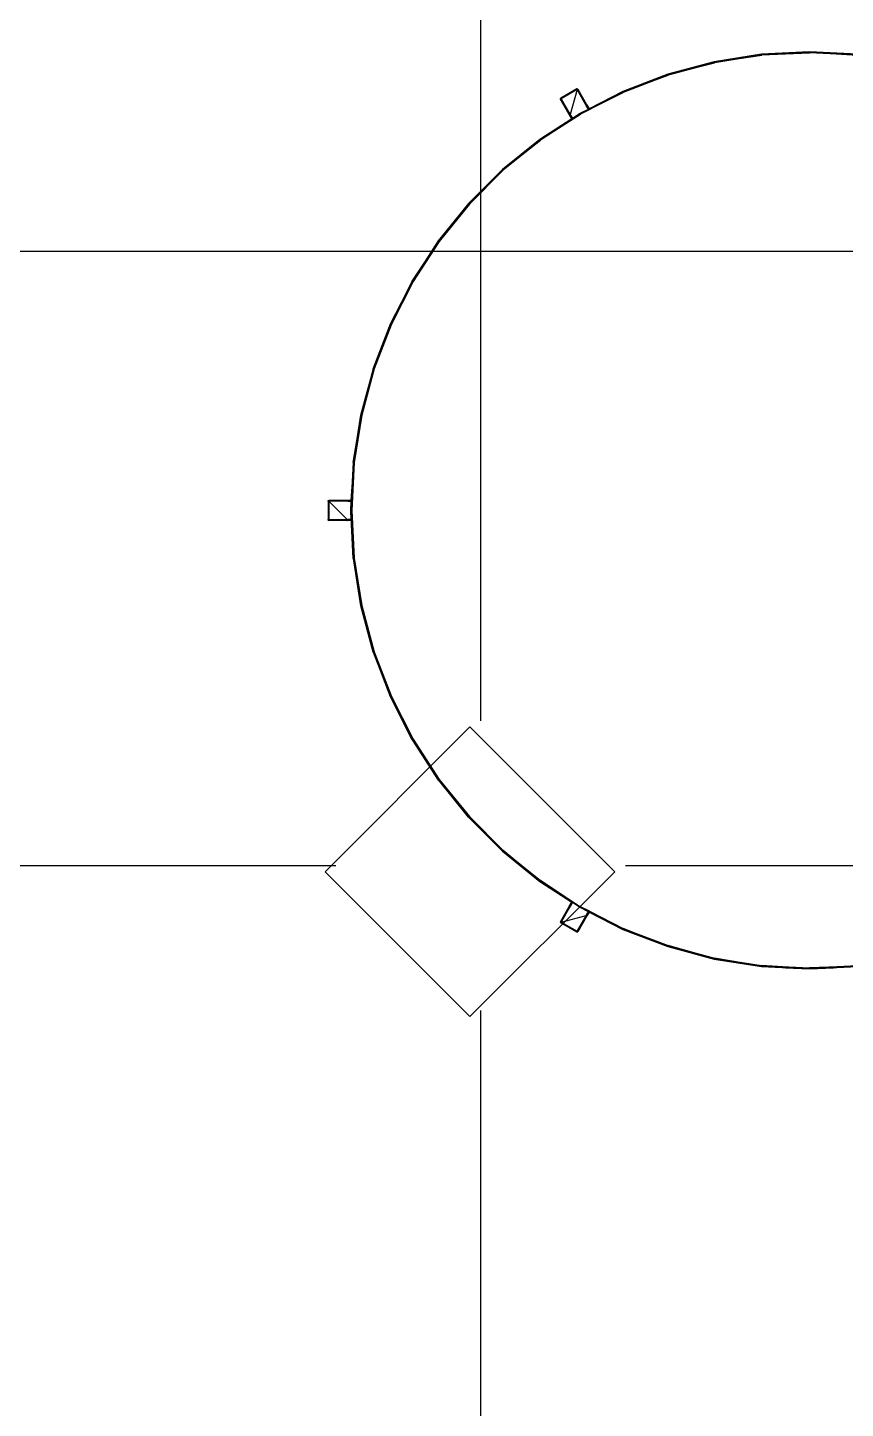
# Model space of a CAD drawing. Header units: millimetres. Extents: x -4865574 to 353735, y -2734656 to 279194.
# Drawn here: x -4839454 to -4838643, y -2668147 to -2666777 of the extents above; entities that cross this region are included whole.
import ezdxf

# ---------------------------------------------------------------- set-up
doc = ezdxf.new("R2010")
doc.units = ezdxf.units.MM
doc.layers.add('+AT9-Hardscape', color=1, linetype='Continuous')
doc.layers.add('+AT9-Hatch', color=8, linetype='Continuous')

# ---------------------------------------------------------------- blocks, each defined once
blk = doc.blocks.new('COFFEE1')
at = {"layer": '+AT9-Hardscape'}
for p, q in [((-48.5, 443.2), (-95.5, 435.7)), ((-48.4, 443.1), (-95.5, 435.6)), ((-95.5, 435.6), (-48.4, 442.7)), ((-72, 439.4), (-95.5, 435.6)), ((-95.5, 435.7), (-72, 439.4)), ((-95.4, 435.3), (-48.4, 442.7)), ((-95.4, 435.3), (-48.3, 442.2)), ((-48.3, 442.2), (-95.3, 434.8)), ((-72, 439.4), (-48.4, 443.1)), ((-0.9, 445.7), (-48.5, 443.2)), ((-48.5, 443.2), (-24.7, 444.4)), ((-48.5, 443.2), (-48.4, 443.1)), ((-48.4, 443.1), (-0.9, 445.6)), ((-48.4, 443.1), (-0.9, 445.2)), ((-48.4, 442.7), (-0.9, 445.2)), ((-48.4, 442.7), (-0.9, 444.7)), ((-48.4, 443.1), (-48.4, 442.7)), ((-48.4, 442.7), (-48.3, 442.2)), ((-0.9, 444.7), (-48.3, 442.2)), ((-0.9, 445.7), (-24.7, 444.4)), ((-24.7, 444.4), (-0.9, 445.6)), ((46.7, 443.2), (-0.9, 445.7)), ((-0.9, 445.7), (46.7, 443.1)), ((-0.9, 445.7), (-0.9, 445.6)), ((-0.9, 445.6), (46.7, 443.1)), ((-0.9, 445.6), (46.6, 442.7)), ((-0.9, 445.6), (-0.9, 445.2)), ((-0.9, 445.2), (46.6, 442.7)), ((-0.9, 445.2), (46.6, 442.2)), ((-0.9, 445.2), (-0.9, 444.7)), ((46.6, 442.2), (-0.9, 444.7)), ((-95.5, 435.7), (-141.5, 423.4)), ((-141.5, 423.4), (-95.5, 435.6)), ((-141.5, 423.3), (-95.5, 435.6)), ((-141.5, 423.3), (-118.4, 429.3)), ((-95.4, 435.3), (-141.4, 423)), ((-141.4, 423), (-95.3, 434.8)), ((-118.4, 429.3), (-141.4, 423)), ((-95.3, 434.8), (-141.2, 422.5)), ((-118.4, 429.3), (-95.4, 435.3)), ((-95.5, 435.6), (-95.5, 435.7)), ((-95.5, 435.6), (-95.4, 435.3)), ((-95.4, 435.3), (-95.3, 434.8)), ((-141.5, 423.4), (-186, 406.3)), ((-186, 406.3), (-163.7, 414.8)), ((-141.5, 423.3), (-185.9, 406.2)), ((-185.9, 406.2), (-141.4, 423)), ((-163.7, 414.8), (-185.9, 406.2)), ((-185.8, 405.9), (-141.4, 423)), ((-185.8, 405.9), (-141.2, 422.5)), ((-141.2, 422.5), (-185.6, 405.4)), ((-163.7, 414.8), (-141.5, 423.3)), ((-141.5, 423.4), (-141.5, 423.3)), ((-141.4, 423), (-141.5, 423.3)), ((-141.4, 423), (-141.2, 422.5)), ((-248, 399.3), (-247.6, 399.7)), ((-247.5, 399.6), (-248, 399.2)), ((-248, 399.3), (-247.8, 399.4)), ((-248, 399.2), (-247.8, 399.4)), ((-248, 399.2), (-248, 399.3)), ((-248, 399.3), (-247.9, 398.7)), ((-247.9, 398.7), (-248, 399.2)), ((-248, 399.2), (-247.7, 398.8)), ((-248, 399.2), (-247.7, 399.1)), ((-247.7, 398.8), (-247.9, 398.7)), ((-239.2, 383.6), (-247.9, 398.7)), ((-243.3, 390.9), (-247.9, 398.7)), ((-247.8, 399.4), (-247.6, 399.7)), ((-247.8, 399.4), (-247.5, 399.6)), ((-247.7, 399.1), (-247.5, 399.6)), ((-247.3, 399.1), (-247.7, 398.8)), ((-247.7, 399.1), (-247.3, 399.1)), ((-247.7, 398.8), (-247.7, 399.1)), ((-247.7, 398.8), (-238.8, 383.3)), ((-247.7, 398.8), (-243.3, 390.9)), ((-231.8, 408.9), (-247.6, 399.7)), ((-231.7, 408.7), (-247.6, 399.7)), ((-247.6, 399.7), (-247.5, 399.6)), ((-231.7, 408.7), (-247.5, 399.6)), ((-231.4, 408.2), (-247.5, 399.6)), ((-247.5, 399.6), (-247.3, 399.1)), ((-231.4, 408.2), (-247.3, 399.1)), ((-247.3, 399.1), (-238.2, 383.4)), ((-247.3, 399.1), (-238.8, 383.3)), ((-231.4, 408.2), (-238.2, 383.4)), ((-231.2, 409), (-231.8, 408.9)), ((-231.8, 408.9), (-231.3, 408.9)), ((-231.7, 408.7), (-231.8, 408.9)), ((-231.7, 408.7), (-231.3, 408.9)), ((-231.7, 408.7), (-231.2, 408.8)), ((-231.4, 408.2), (-231.7, 408.7)), ((-231.7, 408.7), (-231.3, 408.6)), ((-231.4, 408.2), (-231.3, 408.6)), ((-230.9, 408.5), (-231.4, 408.2)), ((-222.3, 392.5), (-231.4, 408.2)), ((-231.3, 408.9), (-231.2, 409)), ((-231.3, 408.9), (-231.2, 408.9)), ((-231.3, 408.6), (-231.2, 408.8)), ((-231.3, 408.6), (-230.9, 408.5)), ((-231.2, 409), (-230.8, 408.6)), ((-231.2, 409), (-231.2, 408.9)), ((-231.2, 408.9), (-231.2, 408.8)), ((-231.2, 408.9), (-231.2, 408.8)), ((-231.2, 408.8), (-231.2, 408.8)), ((-231.2, 408.8), (-230.9, 408.5)), ((-231.2, 408.8), (-230.8, 408.6)), ((-230.9, 408.5), (-230.8, 408.6)), ((-222.3, 392.5), (-230.9, 408.5)), ((-221.9, 393), (-230.9, 408.5)), ((-230.8, 408.6), (-222.1, 393.5)), ((-226.3, 400.7), (-230.8, 408.6)), ((-228.2, 384.3), (-185.8, 405.9)), ((-228.2, 384.3), (-185.6, 405.4)), ((-185.6, 405.4), (-227.9, 383.9)), ((-222.1, 393.5), (-226.3, 400.7)), ((-221.9, 393), (-226.3, 400.7)), ((-186, 406.3), (-219.6, 389.2)), ((-186, 406.3), (-207.2, 395.5)), ((-207.2, 395.5), (-185.9, 406.2)), ((-185.9, 406.2), (-207, 395.3)), ((-207, 395.3), (-185.8, 405.9)), ((-185.9, 406.2), (-186, 406.3)), ((-185.9, 406.2), (-185.8, 405.9)), ((-185.8, 405.9), (-185.6, 405.4)), ((-268.3, 358.8), (-228.3, 384.6)), ((-268.3, 358.7), (-228.3, 384.6)), ((-268.3, 358.7), (-228.2, 384.3)), ((-268.1, 358.4), (-228.2, 384.3)), ((-268.1, 358.4), (-227.9, 383.9)), ((-227.9, 383.9), (-267.7, 358)), ((-238.8, 383.3), (-243.3, 390.9)), ((-243.3, 390.9), (-239.2, 383.6)), ((-238.9, 383.2), (-239.2, 383.6)), ((-238.8, 383.3), (-239.2, 383.6)), ((-236.1, 379.7), (-228.4, 384.7)), ((-228.4, 384.7), (-220.2, 388.9)), ((-228.4, 384.7), (-228.3, 384.6)), ((-228.3, 384.6), (-220.2, 388.8)), ((-228.3, 384.6), (-220.1, 388.7)), ((-228.3, 384.6), (-228.2, 384.3)), ((-228.2, 384.3), (-227.9, 383.9)), ((-222.3, 392.5), (-221.9, 392.8)), ((-221.9, 392.6), (-222.3, 392.5)), ((-222.2, 392.4), (-222.3, 392.5)), ((-222.2, 392.4), (-221.9, 392.6)), ((-222, 391.9), (-222.2, 392.4)), ((-222.1, 393.5), (-221.9, 393)), ((-222.1, 393.5), (-221.8, 393.1)), ((-221.8, 392.7), (-222, 391.9)), ((-221.9, 392.6), (-222, 391.9)), ((-222, 391.9), (-220, 389)), ((-220.2, 388.9), (-222, 391.9)), ((-221.8, 393.1), (-221.9, 393)), ((-221.8, 392.8), (-221.9, 393)), ((-221.9, 392.8), (-221.9, 392.6)), ((-221.8, 392.8), (-221.9, 392.6)), ((-221.9, 392.8), (-221.8, 392.8)), ((-221.9, 392.6), (-221.8, 392.7)), ((-221.8, 393.1), (-221.7, 392.9)), ((-221.8, 392.9), (-221.8, 393.1)), ((-221.8, 393.1), (-221.8, 392.8)), ((-221.8, 392.7), (-221.7, 392.9)), ((-221.8, 392.7), (-221.8, 392.9)), ((-221.8, 392.8), (-221.8, 392.9)), ((-221.8, 392.9), (-221.7, 392.9)), ((-221.8, 392.7), (-221.8, 392.8)), ((-219.7, 389.1), (-221.8, 392.7)), ((-221.8, 392.7), (-219.6, 389.2)), ((-221.8, 392.7), (-219.9, 389)), ((-219.6, 389.2), (-221.7, 392.9)), ((-221.7, 392.9), (-219.6, 389.2)), ((-220, 389), (-220.2, 388.9)), ((-220, 388.9), (-220.2, 388.8)), ((-220.2, 388.8), (-220.2, 388.9)), ((-220.1, 388.7), (-220.2, 388.8)), ((-220.1, 388.7), (-219.9, 388.8)), ((-219.9, 389), (-220, 389)), ((-219.9, 389), (-220, 388.9)), ((-220, 389), (-220, 388.9)), ((-220, 388.9), (-219.9, 388.8)), ((-219.7, 389.1), (-219.9, 389)), ((-219.7, 389.1), (-219.9, 389)), ((-219.9, 389), (-219.9, 388.9)), ((-219.9, 389), (-219.9, 389)), ((-219.9, 388.9), (-219.6, 389)), ((-219.9, 388.8), (-219.9, 388.9)), ((-219.6, 389.2), (-219.7, 389.1)), ((-219.6, 389), (-219.7, 389.1)), ((-219.7, 389.1), (-219.7, 389.1)), ((-219.6, 389.1), (-219.7, 389.1)), ((-219.6, 389.2), (-207.2, 395.5)), ((-219.5, 389.2), (-219.6, 389.2)), ((-219.6, 389.2), (-219.6, 389.1)), ((-219.6, 389.2), (-219.6, 389.2)), ((-219.5, 389.2), (-219.6, 389.1)), ((-219.6, 389.1), (-219.5, 389)), ((-219.6, 389.1), (-219.6, 389)), ((-219.6, 389), (-219.6, 389)), ((-219.6, 389), (-219.5, 389)), ((-207.2, 395.5), (-219.5, 389.2)), ((-219.5, 389.1), (-207, 395.3)), ((-219.5, 389.1), (-219.5, 389.2)), ((-219.5, 389), (-219.5, 389.1)), ((-236.7, 379.3), (-268.3, 358.8)), ((-238.8, 383.3), (-238.9, 383.2)), ((-238.8, 383), (-238.9, 383.2)), ((-238.9, 383.2), (-238.8, 383)), ((-238.7, 383.1), (-238.9, 383.2)), ((-238.8, 383.3), (-238.7, 383.1)), ((-238.8, 383), (-238.7, 383.1)), ((-236.7, 379.3), (-238.8, 383)), ((-238.6, 382.9), (-238.8, 383)), ((-238.8, 383), (-236.6, 379.4)), ((-238.8, 383), (-238.6, 382.9)), ((-238.8, 383), (-238.8, 383)), ((-238.4, 383), (-238.7, 383.1)), ((-238.7, 383.1), (-238.6, 383.1)), ((-238.6, 382.9), (-238.7, 383.1)), ((-238.6, 383.1), (-238.2, 383.4)), ((-238.4, 383), (-238.6, 383.1)), ((-238.6, 382.9), (-238.4, 383)), ((-236.5, 379.4), (-238.6, 382.9)), ((-238.6, 382.9), (-237.9, 382.8)), ((-238.6, 382.9), (-236.4, 379.6)), ((-238.6, 382.9), (-236.6, 379.4)), ((-238.2, 383.4), (-238.4, 383)), ((-238.4, 383), (-238.1, 383.2)), ((-237.9, 382.8), (-238.4, 383)), ((-238.2, 383.4), (-238.1, 383.2)), ((-238.1, 383.2), (-237.9, 382.8)), ((-237.9, 382.8), (-236.1, 379.7)), ((-237.9, 382.8), (-236.3, 379.6)), ((-236.6, 379.4), (-236.7, 379.3)), ((-236.5, 379.4), (-236.6, 379.4)), ((-236.6, 379.4), (-236.6, 379.4)), ((-236.4, 379.6), (-236.5, 379.4)), ((-236.3, 379.6), (-236.4, 379.6)), ((-236.3, 379.6), (-236.1, 379.7)), ((-268.3, 358.8), (-305.3, 328.8)), ((-305.3, 328.7), (-268.3, 358.7)), ((-305.3, 328.7), (-268.1, 358.4)), ((-305, 328.5), (-268.1, 358.4)), ((-305, 328.5), (-267.7, 358)), ((-267.7, 358), (-304.7, 328.1)), ((-268.3, 358.8), (-286.8, 343.8)), ((-286.8, 343.8), (-268.3, 358.7)), ((-268.3, 358.8), (-268.3, 358.7)), ((-268.3, 358.7), (-268.1, 358.4)), ((-268.1, 358.4), (-267.7, 358)), ((-305.3, 328.8), (-286.8, 343.8)), ((-305.3, 328.8), (-339, 295.1)), ((-305.3, 328.8), (-322.1, 311.9)), ((-305.3, 328.8), (-305.3, 328.7)), ((-305.3, 328.7), (-338.9, 295.1)), ((-338.9, 295.1), (-305, 328.5)), ((-338.7, 294.8), (-305, 328.5)), ((-338.7, 294.8), (-304.7, 328.1)), ((-304.7, 328.1), (-338.3, 294.5)), ((-322.1, 311.9), (-305.3, 328.7)), ((-305.3, 328.7), (-305, 328.5)), ((-305, 328.5), (-304.7, 328.1)), ((-339, 295.1), (-322.1, 311.9)), ((-322.1, 311.9), (-338.9, 295.1)), ((-339, 295.1), (-369, 258.1)), ((-369, 258.1), (-338.9, 295.1)), ((-368.9, 258.1), (-338.9, 295.1)), ((-368.9, 258.1), (-338.7, 294.8)), ((-368.6, 257.9), (-338.7, 294.8)), ((-368.6, 257.9), (-338.3, 294.5)), ((-338.3, 294.5), (-368.2, 257.5)), ((-338.9, 295.1), (-339, 295.1)), ((-338.9, 295.1), (-338.7, 294.8)), ((-338.7, 294.8), (-338.3, 294.5)), ((-369, 258.1), (-394.9, 218.2)), ((-368.9, 258.1), (-394.8, 218.1)), ((-394.8, 218.1), (-368.6, 257.9)), ((-394.6, 218), (-368.6, 257.9)), ((-394.6, 218), (-368.2, 257.5)), ((-368.2, 257.5), (-394.1, 217.7)), ((-381.9, 238.1), (-368.9, 258.1)), ((-369, 258.1), (-368.9, 258.1)), ((-368.9, 258.1), (-368.6, 257.9)), ((-368.6, 257.9), (-368.2, 257.5)), ((-394.9, 218.2), (-381.9, 238.1)), ((-381.9, 238.1), (-394.8, 218.1)), ((-394.9, 218.2), (-416.6, 175.8)), ((-416.6, 175.8), (-394.8, 218.1)), ((-416.5, 175.7), (-394.8, 218.1)), ((-416.5, 175.7), (-394.6, 218)), ((-416.2, 175.6), (-394.6, 218)), ((-416.2, 175.6), (-394.1, 217.7)), ((-394.1, 217.7), (-415.6, 175.3)), ((-394.8, 218.1), (-394.9, 218.2)), ((-394.8, 218.1), (-394.6, 218)), ((-394.6, 218), (-394.1, 217.7)), ((-416.6, 175.8), (-433.6, 131.3)), ((-433.6, 131.3), (-416.5, 175.7)), ((-433.5, 131.3), (-416.5, 175.7)), ((-433.5, 131.3), (-416.2, 175.6)), ((-433.2, 131.2), (-416.2, 175.6)), ((-433.2, 131.2), (-415.6, 175.3)), ((-415.6, 175.3), (-432.7, 131)), ((-416.6, 175.8), (-416.5, 175.7)), ((-416.5, 175.7), (-416.2, 175.6)), ((-416.2, 175.6), (-415.6, 175.3)), ((-433.6, 131.3), (-446, 85.3)), ((-433.5, 131.3), (-445.8, 85.3)), ((-445.8, 85.3), (-433.2, 131.2)), ((-445.5, 85.2), (-433.2, 131.2)), ((-445.5, 85.2), (-432.7, 131)), ((-432.7, 131), (-445, 85.1)), ((-433.6, 131.3), (-439.7, 108.3)), ((-439.7, 108.3), (-433.5, 131.3)), ((-433.6, 131.3), (-433.5, 131.3)), ((-433.5, 131.3), (-433.2, 131.2)), ((-433.2, 131.2), (-432.7, 131)), ((-446, 85.3), (-439.7, 108.3)), ((-439.7, 108.3), (-445.8, 85.3)), ((-446, 85.3), (-453.4, 38.2)), ((-445.8, 85.3), (-453.3, 38.2)), ((-453.3, 38.2), (-445.5, 85.2)), ((-453, 38.2), (-445.5, 85.2)), ((-453, 38.2), (-445, 85.1)), ((-445, 85.1), (-452.4, 38.1)), ((-446, 85.3), (-449.6, 61.8)), ((-449.6, 61.8), (-445.8, 85.3)), ((-445.8, 85.3), (-446, 85.3)), ((-445.8, 85.3), (-445.5, 85.2)), ((-445.5, 85.2), (-445, 85.1)), ((-453.4, 38.2), (-449.6, 61.8)), ((-449.6, 61.8), (-453.3, 38.2)), ((-455.8, -9.3), (-453, 38.2)), ((-455.4, -9.3), (-453, 38.2)), ((-453.4, 38.2), (-455.4, 0.6)), ((-455.4, -9.3), (-452.4, 38.1)), ((-452.4, 38.1), (-454.9, -9.3)), ((-453.3, 38.2), (-454.6, 14.5)), ((-453.3, 38.2), (-453.4, 38.2)), ((-453.3, 38.2), (-453, 38.2)), ((-453, 38.2), (-452.4, 38.1)), ((-455.4, 0.6), (-454.6, 14.5)), ((-454.6, 14.5), (-455.3, 0.6)), ((-478.3, 0.4), (-478.5, -0.2)), ((-478.5, -0.2), (-478.3, 0.3)), ((-478.3, 0.4), (-477.8, 0.6)), ((-478.3, 0.3), (-478.3, 0.4)), ((-478.3, 0.4), (-478.2, 0.3)), ((-478.3, -0.2), (-478.2, 0.3)), ((-478.3, -0.2), (-478.3, 0.3)), ((-478.3, 0.3), (-478.2, 0.3)), ((-478.3, -0.2), (-478, 0.1)), ((-478, 0.1), (-478.2, 0.3)), ((-478.2, 0.3), (-478.1, 0.3)), ((-478.2, 0.3), (-478.2, 0.3)), ((-478.2, 0.3), (-478.1, 0.3)), ((-478.1, 0.3), (-477.8, 0.6)), ((-478.1, 0.3), (-477.8, 0.4)), ((-478, 0.1), (-477.8, 0.4)), ((-477.8, -0.2), (-478, 0.1)), ((-477.8, 0.6), (-460.4, 0.6)), ((-477.8, 0.4), (-477.8, 0.6)), ((-468.7, 0.5), (-477.8, 0.6)), ((-468.7, 0.5), (-477.8, 0.4)), ((-477.8, 0.4), (-477.8, -0.2)), ((-459.8, 0.4), (-477.8, 0.4)), ((-468.7, 0.1), (-477.8, 0.4)), ((-468.7, 0.1), (-477.8, -0.2)), ((-460.4, 0.6), (-468.7, 0.5)), ((-459.8, 0.4), (-468.7, 0.5)), ((-459.8, 0.4), (-468.7, 0.1)), ((-459.6, -0.2), (-468.7, 0.1)), ((-460.4, 0.6), (-460.3, 0.6)), ((-460.3, 0.6), (-459.8, 0.6)), ((-460.3, 0.6), (-459.8, 0.4)), ((-459.8, 0.6), (-459.6, 0.6)), ((-459.8, 0.6), (-459.8, 0.4)), ((-459.6, 0.5), (-459.8, 0.6)), ((-459.8, 0.6), (-459.6, 0.4)), ((-459.8, 0.4), (-459.6, -0.2)), ((-459.8, 0.4), (-459.6, 0.3)), ((-459.6, 0.4), (-459.8, 0.4)), ((-459.4, 0.4), (-459.6, 0.6)), ((-455.4, 0.6), (-459.6, 0.6)), ((-459.6, 0.5), (-459.6, 0.6)), ((-459.6, 0.6), (-455.4, 0.5)), ((-459.4, 0.4), (-459.6, 0.5)), ((-459.6, 0.4), (-459.6, 0.5)), ((-459.6, 0.4), (-459.4, 0.2)), ((-459.4, 0.4), (-459.6, 0.4)), ((-459.6, 0.3), (-459.6, 0.4)), ((-459.6, 0.3), (-459.4, 0.2)), ((-459.6, -0.2), (-459.6, 0.3)), ((-459.4, 0.2), (-459.6, -0.2)), ((-459.4, 0.4), (-455.4, 0.5)), ((-459.4, 0.2), (-459.4, 0.4)), ((-459.4, 0.4), (-458.9, -0.2)), ((-455.4, 0.4), (-459.4, 0.4)), ((-459.4, 0.4), (-455.4, 0.2)), ((-459.4, -0.2), (-459.4, 0.2)), ((-459.4, 0.2), (-458.9, -0.2)), ((-458.9, -0.2), (-455.4, 0)), ((-455.3, 0.6), (-455.4, 0.6)), ((-455.4, 0.6), (-455.4, 0.5)), ((-455.4, 0.5), (-455.3, 0.5)), ((-455.4, 0.5), (-455.3, 0.5)), ((-455.4, 0.5), (-455.4, 0.4)), ((-455.3, 0.4), (-455.4, 0.4)), ((-455.4, 0.4), (-455.4, 0.2)), ((-455.4, 0.2), (-455.4, 0)), ((-455.4, 0.2), (-455.3, 0.2)), ((-455.4, 0), (-455.3, 0.1)), ((-455.4, 0), (-455.4, -0.2)), ((-455.3, 0.6), (-455.3, 0.5)), ((-455.3, 0.5), (-455.3, 0.5)), ((-455.3, 0.5), (-455.3, 0.4)), ((-455.3, 0.4), (-455.3, 0.2)), ((-455.3, 0.2), (-455.3, 0.1)), ((-455.3, 0.1), (-455.3, -0.2)), ((-478.5, -0.2), (-478.5, -18.5)), ((-478.5, -0.2), (-478.3, -0.2)), ((-478.5, -0.2), (-478.4, -9.3)), ((-478.4, -9.3), (-478.5, -18.5)), ((-478.3, -0.2), (-478.4, -9.3)), ((-478.4, -9.3), (-478.3, -18.5)), ((-478.3, -0.2), (-478.3, -18.5)), ((-477.8, -0.2), (-478.3, -0.2)), ((-478.3, -0.2), (-478, -9.3)), ((-478, -9.3), (-478.3, -18.5)), ((-477.8, -0.2), (-478, -9.3)), ((-478, -9.3), (-477.8, -18.5)), ((-459.6, -0.2), (-477.8, -0.2)), ((-477.8, -0.2), (-459.6, -18.5)), ((-477.8, -0.2), (-477.8, -18.5)), ((-459.4, -0.2), (-459.6, -0.2)), ((-458.9, -0.2), (-459.4, -0.2)), ((-455.4, -0.2), (-458.9, -0.2)), ((-455.9, -9.3), (-455.4, -0.2)), ((-455.8, -9.3), (-455.9, -9.3)), ((-455.4, -18.5), (-455.9, -9.3)), ((-455.8, -9.3), (-455.3, -0.2)), ((-453.4, -56.9), (-455.8, -9.3)), ((-453.3, -56.9), (-455.8, -9.3)), ((-455.4, -9.3), (-455.8, -9.3)), ((-455.3, -0.2), (-455.4, -0.2)), ((-453.3, -56.9), (-455.4, -9.3)), ((-453, -56.8), (-455.4, -9.3)), ((-454.9, -9.3), (-455.4, -9.3)), ((-454.9, -9.3), (-452.4, -56.8)), ((-453, -56.8), (-454.9, -9.3)), ((-478.3, -18.5), (-478.5, -18.5)), ((-478.3, -19), (-478.5, -18.5)), ((-478.3, -18.8), (-478.5, -18.5)), ((-478.3, -18.5), (-477.8, -18.5)), ((-478.3, -18.5), (-478.2, -19)), ((-478.3, -18.8), (-478.3, -18.5)), ((-478, -18.8), (-478.3, -18.5)), ((-478.3, -19), (-478.3, -18.8)), ((-478.2, -19), (-478.3, -18.8)), ((-478.2, -19), (-478.3, -19)), ((-478.3, -19), (-477.8, -19.2)), ((-478.2, -19), (-478, -18.8)), ((-477.8, -19.2), (-478.2, -19)), ((-478.2, -19), (-477.8, -19)), ((-478, -18.8), (-477.8, -18.5)), ((-477.8, -19), (-478, -18.8)), ((-477.8, -18.5), (-459.6, -18.5)), ((-477.8, -18.5), (-477.8, -19)), ((-477.8, -18.5), (-459.8, -19)), ((-477.8, -19), (-477.8, -19.2)), ((-477.8, -19), (-459.8, -19)), ((-477.8, -19), (-468.7, -19.1)), ((-468.7, -19.1), (-477.8, -19.2)), ((-460.4, -19.2), (-477.8, -19.2)), ((-459.8, -19), (-468.7, -19.1)), ((-468.7, -19.1), (-460.4, -19.2)), ((-459.8, -19), (-460.4, -19.2)), ((-459.8, -19.2), (-460.4, -19.2)), ((-459.6, -19), (-459.8, -19.2)), ((-459.8, -19), (-459.8, -19.2)), ((-459.8, -19), (-459.6, -19)), ((-459.8, -19.2), (-459.6, -19.1)), ((-459.6, -19.2), (-459.8, -19.2)), ((-459.6, -19), (-459.6, -18.5)), ((-459.6, -18.5), (-458.9, -18.5)), ((-459.4, -19), (-459.6, -19.2)), ((-459.6, -19.1), (-459.4, -19)), ((-459.6, -19), (-459.4, -19)), ((-459.6, -19.1), (-459.6, -19)), ((-459.6, -19.2), (-455.4, -19.1)), ((-459.6, -19.2), (-459.6, -19.1)), ((-455.4, -19.2), (-459.6, -19.2)), ((-455.4, -19), (-459.4, -19)), ((-459.4, -19), (-459.4, -19)), ((-459.4, -19), (-455.4, -19.1)), ((-458.9, -18.5), (-458.9, -18.5)), ((-455.4, -18.5), (-458.9, -18.5)), ((-458.9, -18.5), (-455.4, -18.7)), ((-455.4, -18.5), (-455.4, -18.7)), ((-455.4, -19), (-455.4, -18.7)), ((-455.4, -19), (-455.4, -19.1)), ((-455.4, -19.1), (-455.4, -19.2)), ((-455.4, -19.1), (-455.4, -19.1)), ((-455.4, -19.2), (-453.4, -56.9)), ((-453.4, -56.9), (-446, -103.9)), ((-453.4, -56.9), (-453.3, -56.9)), ((-453.3, -56.9), (-453, -56.8)), ((-453.3, -56.9), (-445.8, -103.9)), ((-449.6, -80.4), (-453.3, -56.9)), ((-453, -56.8), (-452.4, -56.8)), ((-445.8, -103.9), (-453, -56.8)), ((-445.5, -103.8), (-453, -56.8)), ((-452.4, -56.8), (-445, -103.7)), ((-445.5, -103.8), (-452.4, -56.8)), ((-449.6, -80.4), (-445.8, -103.9)), ((-446, -103.9), (-449.6, -80.4)), ((-446, -103.9), (-433.6, -149.9)), ((-445.8, -103.9), (-446, -103.9)), ((-445.8, -103.9), (-445.5, -103.8)), ((-433.6, -149.9), (-445.8, -103.9)), ((-433.5, -149.9), (-445.8, -103.9)), ((-445.5, -103.8), (-445, -103.7)), ((-433.5, -149.9), (-445.5, -103.8)), ((-433.2, -149.8), (-445.5, -103.8)), ((-445, -103.7), (-432.7, -149.6)), ((-433.2, -149.8), (-445, -103.7)), ((-433.6, -149.9), (-416.6, -194.4)), ((-433.6, -149.9), (-433.5, -149.9)), ((-433.5, -149.9), (-433.2, -149.8)), ((-416.6, -194.4), (-433.5, -149.9)), ((-416.5, -194.3), (-433.5, -149.9)), ((-433.2, -149.8), (-432.7, -149.6)), ((-416.5, -194.3), (-433.2, -149.8)), ((-416.2, -194.2), (-433.2, -149.8)), ((-432.7, -149.6), (-415.6, -194)), ((-416.2, -194.2), (-432.7, -149.6)), ((-416.6, -194.4), (-416.5, -194.3)), ((-416.6, -194.4), (-394.9, -236.8)), ((-416.5, -194.3), (-416.2, -194.2)), ((-394.9, -236.8), (-416.5, -194.3)), ((-394.8, -236.8), (-416.5, -194.3)), ((-416.2, -194.2), (-415.6, -194)), ((-416.2, -194.2), (-394.6, -236.6)), ((-416.2, -194.2), (-405.1, -215.3)), ((-405.5, -215.5), (-416.2, -194.2)), ((-415.6, -194), (-394.1, -236.3)), ((-405.1, -215.3), (-415.6, -194)), ((-405.5, -215.5), (-394.6, -236.6)), ((-394.8, -236.8), (-405.5, -215.5)), ((-394.6, -236.6), (-405.1, -215.3)), ((-394.9, -236.8), (-369, -276.8)), ((-394.9, -236.8), (-394.8, -236.8)), ((-394.6, -236.6), (-394.8, -236.8)), ((-369, -276.8), (-394.8, -236.8)), ((-368.9, -276.7), (-394.8, -236.8)), ((-394.6, -236.6), (-394.1, -236.3)), ((-368.9, -276.7), (-394.6, -236.6)), ((-368.6, -276.5), (-394.6, -236.6)), ((-394.1, -236.3), (-368.2, -276.2)), ((-368.6, -276.5), (-394.1, -236.3)), ((-369, -276.8), (-368.9, -276.7)), ((-369, -276.8), (-339, -313.8)), ((-368.9, -276.7), (-368.6, -276.5)), ((-339, -313.8), (-368.9, -276.7)), ((-338.9, -313.7), (-368.9, -276.7)), ((-368.6, -276.5), (-368.2, -276.2)), ((-338.9, -313.7), (-368.6, -276.5)), ((-338.7, -313.5), (-368.6, -276.5)), ((-368.2, -276.2), (-338.3, -313.1)), ((-338.7, -313.5), (-368.2, -276.2)), ((-339, -313.8), (-338.9, -313.7)), ((-339, -313.8), (-305.3, -347.4)), ((-338.9, -313.7), (-338.7, -313.5)), ((-305.3, -347.4), (-338.9, -313.7)), ((-305.3, -347.4), (-338.9, -313.7)), ((-338.9, -313.7), (-322, -330.4)), ((-338.7, -313.5), (-338.3, -313.1)), ((-338.7, -313.5), (-305.1, -347.1)), ((-322, -330.4), (-338.7, -313.5)), ((-338.3, -313.1), (-304.7, -346.7)), ((-305.1, -347.1), (-338.3, -313.1)), ((-322, -330.4), (-305.1, -347.1)), ((-305.3, -347.4), (-322, -330.4)), ((-305.1, -347.1), (-305.3, -347.4)), ((-305.3, -347.4), (-268.3, -377.4)), ((-305.3, -347.4), (-305.3, -347.4)), ((-268.3, -377.4), (-305.3, -347.4)), ((-268.3, -377.3), (-305.3, -347.4)), ((-305.1, -347.1), (-304.7, -346.7)), ((-268.3, -377.3), (-305.1, -347.1)), ((-268.1, -377.1), (-305.1, -347.1)), ((-304.7, -346.7), (-267.7, -376.6)), ((-268.1, -377.1), (-304.7, -346.7)), ((-268.3, -377.3), (-268.1, -377.1)), ((-268.3, -377.4), (-268.3, -377.3)), ((-228.3, -403.3), (-268.3, -377.3)), ((-236.7, -398), (-268.3, -377.3)), ((-268.3, -377.4), (-236.7, -398)), ((-268.1, -377.1), (-267.7, -376.6)), ((-268.1, -377.1), (-248, -389.8)), ((-268.1, -377.1), (-236.5, -397.6)), ((-248.2, -390.2), (-268.1, -377.1)), ((-267.7, -376.6), (-227.9, -402.5)), ((-248, -389.8), (-267.7, -376.6)), ((-248.2, -390.2), (-236.5, -397.6)), ((-236.6, -397.8), (-248.2, -390.2)), ((-236.4, -397.5), (-248, -389.8)), ((-247.9, -417.4), (-239.2, -402.3)), ((-243.3, -409.5), (-247.9, -417.4)), ((-238.8, -401.9), (-247.7, -417.4)), ((-238.2, -402), (-247.7, -417.4)), ((-238.2, -402), (-247.3, -417.7)), ((-238.8, -401.9), (-243.3, -409.5)), ((-239.2, -402.3), (-243.3, -409.5)), ((-239.2, -402.3), (-238.9, -401.8)), ((-239.2, -402.3), (-238.8, -401.9)), ((-238.9, -401.8), (-238.8, -401.6)), ((-238.8, -401.7), (-238.9, -401.8)), ((-238.9, -401.8), (-238.7, -401.7)), ((-238.9, -401.8), (-238.8, -401.9)), ((-236.7, -398), (-238.8, -401.6)), ((-238.8, -401.6), (-236.6, -398)), ((-238.6, -401.6), (-238.8, -401.6)), ((-238.6, -401.6), (-238.8, -401.7)), ((-238.8, -401.7), (-238.8, -401.6)), ((-238.7, -401.7), (-238.8, -401.7)), ((-238.7, -401.7), (-238.8, -401.9)), ((-238.6, -401.6), (-238.7, -401.7)), ((-238.7, -401.7), (-238.4, -401.7)), ((-238.6, -401.8), (-238.7, -401.7)), ((-238.6, -401.6), (-236.6, -398)), ((-236.5, -398.1), (-238.6, -401.6)), ((-238.6, -401.6), (-236.4, -398.2)), ((-238.6, -401.6), (-237.8, -401.4)), ((-238.4, -401.7), (-238.6, -401.6)), ((-238.6, -401.8), (-238.4, -401.7)), ((-238.2, -402), (-238.6, -401.8)), ((-238.4, -401.7), (-237.8, -401.4)), ((-238.4, -401.7), (-238.2, -402)), ((-238.1, -401.8), (-238.4, -401.7)), ((-238.1, -401.8), (-238.2, -402)), ((-237.8, -401.4), (-238.1, -401.8)), ((-237.8, -401.4), (-236.3, -398.3)), ((-236.1, -398.4), (-237.8, -401.4)), ((-236.7, -398), (-236.6, -398)), ((-236.5, -397.6), (-236.6, -397.8)), ((-236.6, -397.8), (-236.5, -397.7)), ((-236.6, -397.8), (-236.6, -397.8)), ((-236.5, -397.9), (-236.6, -397.8)), ((-236.6, -398), (-236.6, -398)), ((-236.6, -398), (-236.5, -398.1)), ((-236.4, -397.5), (-236.5, -397.6)), ((-236.5, -397.6), (-236.5, -397.7)), ((-236.5, -397.6), (-236.4, -397.6)), ((-236.5, -397.6), (-236.5, -397.6)), ((-236.5, -397.7), (-236.4, -397.6)), ((-236.4, -397.7), (-236.5, -397.9)), ((-236.5, -397.9), (-236.5, -397.7)), ((-236.5, -397.7), (-236.4, -397.7)), ((-236.3, -398), (-236.5, -397.9)), ((-236.5, -397.9), (-236.5, -397.9)), ((-236.5, -398.1), (-236.4, -398.2)), ((-236.4, -397.6), (-236.4, -397.5)), ((-236.3, -397.6), (-236.4, -397.5)), ((-236.4, -397.5), (-236.4, -397.5)), ((-236.4, -397.6), (-236.3, -397.7)), ((-236.3, -397.7), (-236.4, -397.7)), ((-236.4, -397.7), (-236.2, -397.9)), ((-236.4, -398.2), (-236.3, -398.3)), ((-236.3, -397.6), (-236.3, -397.7)), ((-236.1, -397.7), (-236.3, -397.6)), ((-236.3, -397.7), (-236.1, -397.8)), ((-236.3, -398), (-236.2, -397.9)), ((-236.2, -398.1), (-236.3, -398)), ((-236.3, -398.3), (-236.1, -398.4)), ((-236.2, -397.9), (-236.1, -397.8)), ((-236.2, -398.1), (-236.1, -397.9)), ((-236.2, -397.9), (-236.1, -397.9)), ((-236, -398.2), (-236.2, -398.1)), ((-236.1, -397.8), (-236.1, -397.7)), ((-236, -397.8), (-236.1, -397.7)), ((-236.1, -397.9), (-236, -397.8)), ((-236.1, -397.8), (-236.1, -397.9)), ((-236.1, -397.9), (-236.1, -397.9)), ((-236.1, -397.9), (-235.9, -398)), ((-236.1, -397.9), (-235.9, -398)), ((-228.4, -403.4), (-236.1, -398.4)), ((-235.8, -397.9), (-236, -397.8)), ((-235.9, -398), (-236, -398.2)), ((-228.3, -403.3), (-236, -398.2)), ((-235.8, -397.9), (-235.9, -398)), ((-235.9, -398), (-235.9, -398)), ((-228.2, -403), (-235.9, -398)), ((-228.2, -403), (-235.8, -397.9)), ((-228.4, -403.4), (-228.3, -403.3)), ((-220.2, -407.5), (-228.4, -403.4)), ((-228.3, -403.3), (-228.2, -403)), ((-186, -425), (-228.3, -403.3)), ((-185.9, -424.9), (-228.3, -403.3)), ((-228.2, -403), (-227.9, -402.5)), ((-185.9, -424.9), (-228.2, -403)), ((-220, -407.1), (-228.2, -403)), ((-227.9, -402.5), (-219.7, -406.7)), ((-219.8, -406.7), (-227.9, -402.5)), ((-222.2, -411), (-222, -410.6)), ((-222, -410.5), (-220.2, -407.5)), ((-222, -410.5), (-220, -407.6)), ((-222, -410.5), (-222, -410.6)), ((-222, -410.6), (-221.9, -411.2)), ((-221.8, -411.3), (-222, -410.6)), ((-221.8, -411.3), (-219.9, -407.7)), ((-219.7, -407.8), (-221.8, -411.3)), ((-221.7, -411.5), (-219.6, -407.8)), ((-219.6, -407.9), (-221.7, -411.5)), ((-220.2, -407.5), (-220, -407.6)), ((-220, -407.1), (-219.9, -407)), ((-219.8, -407.3), (-220, -407.1)), ((-220, -407.6), (-219.9, -407.7)), ((-219.9, -407), (-219.8, -406.7)), ((-219.9, -407), (-219.7, -407.2)), ((-219.9, -407.7), (-219.7, -407.8)), ((-219.8, -406.7), (-219.7, -406.7)), ((-219.5, -406.9), (-219.8, -406.7)), ((-219.8, -407.3), (-219.7, -407.2)), ((-219.7, -407.3), (-219.8, -407.3)), ((-219.7, -406.7), (-219.5, -406.8)), ((-219.7, -407.2), (-219.5, -406.9)), ((-219.7, -407.3), (-219.7, -407.2)), ((-219.7, -407.2), (-219.5, -407.3)), ((-219.5, -407.4), (-219.7, -407.3)), ((-219.7, -407.8), (-219.6, -407.8)), ((-219.6, -407.8), (-219.6, -407.9)), ((-219.6, -407.9), (-186, -425)), ((-219.5, -406.9), (-219.5, -406.8)), ((-219.5, -406.8), (-219.2, -406.9)), ((-219.3, -407), (-219.5, -406.9)), ((-219.3, -407), (-219.5, -407.3)), ((-219.5, -407.3), (-219.5, -407.4)), ((-219.5, -407.3), (-219.4, -407.3)), ((-219.4, -407.4), (-219.5, -407.4)), ((-219.4, -407.3), (-219.2, -407)), ((-219.4, -407.4), (-219.4, -407.3)), ((-219.4, -407.3), (-219.3, -407.4)), ((-219.3, -407.5), (-219.4, -407.4)), ((-219.2, -406.9), (-219.3, -407)), ((-219.2, -407), (-219.3, -407)), ((-219.1, -407.1), (-219.3, -407.4)), ((-219.3, -407.4), (-219.3, -407.5)), ((-219.3, -407.4), (-206.8, -413.5)), ((-185.8, -424.6), (-219.3, -407.5)), ((-219.2, -407), (-219.1, -406.9)), ((-219.2, -406.9), (-219.1, -406.9)), ((-219.1, -407.1), (-219.2, -407)), ((-219.1, -406.9), (-219.1, -407)), ((-219.1, -407), (-185.6, -424.1)), ((-219.1, -407), (-219.1, -407.1)), ((-206.8, -413.5), (-219.1, -407.1)), ((-248, -417.9), (-247.9, -417.4)), ((-247.9, -418), (-248, -417.9)), ((-248, -417.9), (-247.6, -418.4)), ((-248, -417.9), (-247.9, -417.9)), ((-247.7, -417.4), (-247.9, -417.4)), ((-247.8, -417.8), (-247.9, -417.4)), ((-247.9, -417.9), (-247.9, -417.4)), ((-247.9, -417.9), (-247.8, -417.9)), ((-247.9, -418), (-247.9, -417.9)), ((-247.8, -417.9), (-247.9, -417.9)), ((-247.9, -417.9), (-247.9, -418)), ((-247.6, -418.4), (-247.9, -418)), ((-247.5, -418.2), (-247.9, -418)), ((-247.8, -417.8), (-247.7, -417.4)), ((-247.6, -417.8), (-247.8, -417.9)), ((-247.8, -417.9), (-247.8, -417.8)), ((-247.5, -418.2), (-247.8, -417.9)), ((-247.7, -417.4), (-247.3, -417.7)), ((-247.6, -417.8), (-247.7, -417.4)), ((-247.3, -417.7), (-247.6, -417.8)), ((-247.5, -418.2), (-247.6, -417.8)), ((-247.5, -418.2), (-247.6, -418.4)), ((-247.6, -418.4), (-231.8, -427.5)), ((-247.3, -417.7), (-247.5, -418.2)), ((-247.5, -418.2), (-231.7, -427.4)), ((-247.5, -418.2), (-239.7, -422.9)), ((-247.3, -417.7), (-222.3, -411.2)), ((-247.3, -417.7), (-231.4, -426.9)), ((-247.3, -417.7), (-231.7, -427.4)), ((-239.7, -422.9), (-231.7, -427.4)), ((-239.7, -422.9), (-231.8, -427.5)), ((-231.4, -426.9), (-222.3, -411.2)), ((-231.4, -426.9), (-221.8, -411.4)), ((-230.9, -427.2), (-221.8, -411.4)), ((-230.9, -427.2), (-226.3, -419.3)), ((-222.1, -412.2), (-230.8, -427.3)), ((-226.3, -419.3), (-230.8, -427.3)), ((-226.3, -419.3), (-222.1, -412.2)), ((-222.3, -411.2), (-222.2, -411)), ((-222.3, -411.2), (-221.9, -411.2)), ((-221.9, -411.4), (-222.3, -411.2)), ((-221.9, -411.2), (-222.2, -411)), ((-222.1, -412.2), (-221.7, -411.5)), ((-221.8, -411.3), (-221.9, -411.2)), ((-221.9, -411.2), (-221.8, -411.4)), ((-221.9, -411.2), (-221.9, -411.4)), ((-221.8, -411.4), (-221.9, -411.4)), ((-221.8, -411.5), (-221.8, -411.3)), ((-221.8, -411.3), (-221.7, -411.5)), ((-221.8, -411.3), (-221.8, -411.4)), ((-221.8, -411.5), (-221.8, -411.4)), ((-221.7, -411.5), (-221.8, -411.5)), ((-206.8, -413.5), (-185.6, -424.1)), ((-185.8, -424.6), (-206.8, -413.5)), ((-185.9, -424.9), (-185.8, -424.6)), ((-185.6, -424.1), (-185.8, -424.6)), ((-141.5, -441.9), (-185.8, -424.6)), ((-141.4, -441.6), (-185.8, -424.6)), ((-185.6, -424.1), (-141.2, -441.1)), ((-141.4, -441.6), (-185.6, -424.1)), ((-231.7, -427.4), (-231.8, -427.5)), ((-231.2, -427.6), (-231.8, -427.5)), ((-231.4, -427.5), (-231.8, -427.5)), ((-231.7, -427.4), (-231.4, -426.9)), ((-231.2, -427.2), (-231.7, -427.4)), ((-231.7, -427.4), (-231.1, -427.5)), ((-231.4, -427.5), (-231.7, -427.4)), ((-231.4, -426.9), (-230.9, -427.2)), ((-231.2, -427.2), (-231.4, -426.9)), ((-231.2, -427.6), (-231.4, -427.5)), ((-231.1, -427.5), (-231.4, -427.5)), ((-231.1, -427.5), (-231.2, -427.2)), ((-230.9, -427.2), (-231.2, -427.2)), ((-231.2, -427.6), (-230.8, -427.3)), ((-231.1, -427.5), (-231.2, -427.6)), ((-231.1, -427.5), (-230.9, -427.2)), ((-230.8, -427.3), (-231.1, -427.5)), ((-230.9, -427.2), (-230.8, -427.3)), ((-186, -425), (-185.9, -424.9)), ((-186, -425), (-141.5, -442)), ((-186, -425), (-163.7, -433.5)), ((-141.5, -441.9), (-185.9, -424.9)), ((-163.7, -433.5), (-185.9, -424.9)), ((-141.5, -442), (-163.7, -433.5)), ((-141.5, -441.9), (-141.4, -441.6)), ((-141.5, -442), (-141.5, -441.9)), ((-95.5, -454.4), (-141.5, -441.9)), ((-95.5, -454.3), (-141.5, -441.9)), ((-141.5, -441.9), (-118.4, -447.9)), ((-141.5, -442), (-95.5, -454.4)), ((-141.4, -441.6), (-141.2, -441.1)), ((-95.4, -453.9), (-141.4, -441.6)), ((-118.4, -447.9), (-141.4, -441.6)), ((-141.2, -441.1), (-95.3, -453.4)), ((-95.4, -453.9), (-141.2, -441.1)), ((-95.5, -454.3), (-118.4, -447.9)), ((-95.5, -454.3), (-95.4, -453.9)), ((-95.5, -454.4), (-95.5, -454.3)), ((-95.5, -454.3), (-48.4, -461.7)), ((-95.5, -454.3), (-71.9, -457.8)), ((-72, -458), (-95.5, -454.3)), ((-95.5, -454.4), (-48.5, -461.8)), ((-95.4, -453.9), (-95.3, -453.4)), ((-48.4, -461.4), (-95.4, -453.9)), ((-71.9, -457.8), (-95.4, -453.9)), ((-95.3, -453.4), (-48.4, -460.8)), ((-48.4, -461.4), (-95.3, -453.4)), ((-72, -458), (-48.4, -461.7)), ((-48.5, -461.8), (-72, -458)), ((-48.4, -461.7), (-71.9, -457.8)), ((-48.4, -461.7), (-48.5, -461.8)), ((-48.5, -461.8), (-0.9, -464.3)), ((-48.4, -460.8), (-0.9, -463.3)), ((-48.4, -461.4), (-48.4, -460.8)), ((-0.9, -463.9), (-48.4, -460.8)), ((-48.4, -461.7), (-48.4, -461.4)), ((-0.9, -464.2), (-48.4, -461.4)), ((-0.9, -463.9), (-48.4, -461.4)), ((-48.4, -461.7), (-0.9, -464.2)), ((-24.7, -463), (-48.4, -461.7)), ((-24.7, -463), (-0.9, -464.2)), ((-0.9, -464.3), (-24.7, -463)), ((-0.9, -463.3), (46.6, -460.8)), ((46.6, -461.4), (-0.9, -463.9)), ((46.6, -461.4), (-0.9, -463.3)), ((46.7, -461.7), (-0.9, -464.2)), ((46.7, -461.7), (-0.9, -463.9)), ((-0.9, -464.3), (46.7, -461.8)), ((-0.9, -464.3), (22.9, -463)), ((22.9, -463), (-0.9, -464.2)), ((-0.9, -463.9), (-0.9, -463.3)), ((-0.9, -464.2), (-0.9, -463.9)), ((-0.9, -464.2), (-0.9, -464.3)), ((46.7, -461.8), (22.9, -463))]:
    blk.add_line(p, q, dxfattribs=at)

msp = doc.modelspace()

# ---------------------------------------------------------------- hatches: boundary and pattern name
at = {"layer": '+AT9-Hatch'}
h = msp.add_hatch(dxfattribs=at)
h.set_pattern_fill('CTYSQMK2', color=8, scale=2, angle=90)
h.set_pattern_definition([(90, (9e-15, 143.7), (-609.6, 609.6), [931.82948, -287.37052]), (180, (-143.7, 9e-15), (-609.6, -609.6), [931.82948, -287.37052]), (135, (-609.6, 465.9), (-609.60134, -609.60134), [203.2, -658.90648]), (405, (-609.6, 465.9), (-609.60134, 609.60134), [203.2, -658.90648]), (135, (-465.9, 609.6), (-609.60134, -609.60134), [203.2, -658.90648]), (405, (-753.3, 609.6), (-609.60134, 609.60134), [203.2, -658.90648])])
h.paths.add_polyline_path([(-4841253.6, -2670527.1), (-4841253.6, -2670577.1), (-4841253.6, -2671727.1), (-4841253.6, -2671777.1), (-4841253.6, -2672927.1), (-4841253.6, -2672977.1), (-4841253.6, -2673132.1), (-4822653.6, -2673132.1), (-4822653.6, -2672397.1), (-4822653.6, -2672347.1), (-4822653.6, -2671197.1), (-4822653.6, -2671147.1), (-4822653.6, -2669997.1), (-4822653.6, -2669947.1), (-4822653.6, -2668797.1), (-4822653.6, -2668747.1), (-4822653.6, -2666527.7), (-4841380.2, -2666527.7), (-4841253.6, -2669327.1), (-4841253.6, -2669377.1), (-4841322.6, -2669377.1), (-4841322.6, -2670527.1)])
edge = h.paths.add_edge_path(flags=16)
edge.add_spline(control_points=[(-4840332.7, -2670233.8), (-4840264.1, -2670154.2), (-4840112.6, -2670007.6), (-4839849.5, -2669831.8), (-4839559.3, -2669706), (-4839251.2, -2669634.2), (-4838935.2, -2669618.7), (-4838621.5, -2669660.1), (-4838320.4, -2669757), (-4838041.4, -2669906.2), (-4837793.7, -2670102.9), (-4837585.2, -2670340.9), (-4837422.7, -2670612.3), (-4837311.5, -2670908.5), (-4837255, -2671219.8), (-4837255.3, -2671536.1), (-4837312.1, -2671847.3), (-4837423.8, -2672143.3), (-4837586.7, -2672414.5), (-4837795.5, -2672652.2), (-4838043.5, -2672848.6), (-4838229.6, -2672947.8), (-4838326.3, -2672988.7)], knot_values=[1.896909, 1.896909, 1.896909, 1.896909, 2.076953, 2.256997, 2.437041, 2.617085, 2.797128, 2.977172, 3.157216, 3.33726, 3.517304, 3.697348, 3.877392, 4.057436, 4.23748, 4.417524, 4.597568, 4.777611, 4.957655, 5.137699, 5.317743, 5.497787, 5.497787, 5.497787, 5.497787], degree=3, periodic=0)
edge.add_line((-4838326.3, -2672988.7), (-4838359.8, -2672948.5))
edge.add_arc((-4839007.5, -2671376.7), 1700, 285.8202, 292.3971, ccw=False)
edge.add_arc((-4839007.5, -2671376.7), 1700, 284.3383, 285.8202, ccw=False)
edge.add_line((-4838574.9, -2673019.4), (-4838587.4, -2672971.9))
edge.add_spline(control_points=[(-4838587.4, -2672971.9), (-4838612.4, -2672978.5), (-4838728.8, -2673006.3), (-4838866.1, -2673023.5), (-4838978.1, -2673026.2), (-4838996.2, -2673026.3)], knot_values=[1.503934, 1.503934, 1.503934, 1.503934, 1.550862, 1.721628, 1.75459, 1.75459, 1.75459, 1.75459], degree=3, periodic=0)
edge.add_spline(control_points=[(-4838996.2, -2673026.3), (-4839072, -2673026.8), (-4839209.9, -2673018.2), (-4839345.5, -2672992.5), (-4839405.7, -2672977.5)], knot_values=[1.253278, 1.253278, 1.253278, 1.253278, 1.391083, 1.503934, 1.503934, 1.503934, 1.503934], degree=3, periodic=0)
edge.add_line((-4839405.7, -2672977.5), (-4839414.3, -2673011.8))
edge.add_arc((-4839007.5, -2671376.7), 1700, 256.164, 256.7434)
edge.add_arc((-4839007.5, -2671376.7), 1700, 257.1894, 258.2285)
edge.add_line((-4839346, -2673038.9), (-4839414.3, -2673011.8))
edge.add_arc((-4839007.5, -2671376.7), 1700, 255.2119, 256.164, ccw=False)
edge.add_arc((-4839007.5, -2671376.7), 1700, 248.7552, 255.2119, ccw=False)
edge.add_arc((-4839007.5, -2671376.7), 1700, 247.2782, 248.7552, ccw=False)
edge.add_arc((-4839007.5, -2671376.7), 1700, 240.781, 247.2782, ccw=False)
edge.add_line((-4839839.3, -2672859.3), (-4839863.7, -2672902.9))
edge.add_spline(control_points=[(-4839863.7, -2672902.9), (-4839953.8, -2672852.4), (-4840039.5, -2672793.8), (-4840119.3, -2672728.2)], knot_values=[7.091892, 7.091892, 7.091892, 7.091892, 7.269014, 7.269014, 7.269014, 7.269014], degree=3, periodic=0)
edge.add_spline(control_points=[(-4840128.2, -2672720.8), (-4840204.6, -2672657.1), (-4840349.2, -2672513.9), (-4840467, -2672347.9), (-4840519, -2672258.6)], knot_values=[6.737646, 6.737646, 6.737646, 6.737646, 6.908139, 7.085262, 7.085262, 7.085262, 7.085262], degree=3, periodic=0)
edge.add_spline(control_points=[(-4840519, -2672258.6), (-4840571.1, -2672169.4), (-4840615.2, -2672075.5), (-4840650.8, -2671978.5)], knot_values=[6.560523, 6.560523, 6.560523, 6.560523, 6.737646, 6.737646, 6.737646, 6.737646], degree=3, periodic=0)
edge.add_spline(control_points=[(-4840650.8, -2671978.5), (-4840686.3, -2671881.5), (-4840728.5, -2671724.6), (-4840748.4, -2671563.9), (-4840752.7, -2671505.6)], knot_values=[6.283185, 6.283185, 6.283185, 6.283185, 6.460308, 6.560523, 6.560523, 6.560523, 6.560523], degree=3, periodic=0)
edge.add_spline(control_points=[(-4840752.7, -2671505.6), (-4840756.1, -2671460.8), (-4840761.3, -2671312.6), (-4840738.2, -2671061.2), (-4840655.5, -2670761.2), (-4840521.3, -2670480.5), (-4840400.2, -2670312), (-4840332.7, -2670233.8)], knot_values=[5.497787, 5.497787, 5.497787, 5.497787, 5.574695, 5.751817, 5.92894, 6.106063, 6.283185, 6.283185, 6.283185, 6.283185], degree=3, periodic=0)
h.paths.add_polyline_path([(-4839327, -2673046.4), (-4839311.5, -2673063.3), (-4839354.3, -2673041, -0.004534), (-4839397.3, -2673031.4, -0.002528), (-4839414.3, -2673011.8), (-4839345.1, -2673042.9, 0.002724), (-4839327, -2673046.4)], flags=16)
h.paths.add_polyline_path([(-4840527.2, -2670671.5), (-4839806.2, -2670671.5), (-4839806.2, -2671511.5), (-4840527.2, -2671511.5)], flags=0)
edge = h.paths.add_edge_path(flags=0)
edge.add_spline(control_points=[(-4840111.7, -2672534.1), (-4840150.4, -2672497.1), (-4840242.5, -2672400), (-4840321.8, -2672292), (-4840364.3, -2672224)], knot_values=[1.253278, 1.253278, 1.253278, 1.253278, 1.353541, 1.503934, 1.503934, 1.503934, 1.503934], degree=3, periodic=0)
edge.add_spline(control_points=[(-4840364.3, -2672224), (-4840357.2, -2672235.3), (-4840301.1, -2672322.8), (-4840218, -2672428), (-4840133.2, -2672513.5), (-4840111.7, -2672534.1)], knot_values=[0.484517, 0.484517, 0.484517, 0.484517, 0.50954, 0.679386, 0.735173, 0.735173, 0.735173, 0.735173], degree=3, periodic=0)
edge = h.paths.add_edge_path(flags=0)
edge.add_spline(control_points=[(-4840111.7, -2672534.1), (-4840082.7, -2672561.7), (-4839982.5, -2672650.4), (-4839871.7, -2672726), (-4839790.2, -2672771.8)], knot_values=[1.503934, 1.503934, 1.503934, 1.503934, 1.579131, 1.75459, 1.75459, 1.75459, 1.75459], degree=3, periodic=0)
edge.add_spline(control_points=[(-4839790.1, -2672771.8), (-4839853.7, -2672736.1), (-4839965.8, -2672662.8), (-4840067.7, -2672576), (-4840111.7, -2672534.1)], knot_values=[0.735173, 0.735173, 0.735173, 0.735173, 0.871769, 0.985829, 0.985829, 0.985829, 0.985829], degree=3, periodic=0)
edge = h.paths.add_edge_path(flags=0)
edge.add_spline(control_points=[(-4839814.6, -2672815.4), (-4839877.9, -2672779.9), (-4839985.9, -2672709.5), (-4840084.9, -2672627.2), (-4840126, -2672589.2)], knot_values=[0.751967, 0.751967, 0.751967, 0.751967, 0.883965, 0.985829, 0.985829, 0.985829, 0.985829], degree=3, periodic=0)
edge.add_spline(control_points=[(-4840126, -2672589.2), (-4840102.4, -2672611), (-4840005.4, -2672695.4), (-4839898.8, -2672768.2), (-4839814.6, -2672815.4)], knot_values=[1.520728, 1.520728, 1.520728, 1.520728, 1.579131, 1.75459, 1.75459, 1.75459, 1.75459], degree=3, periodic=0)
edge = h.paths.add_edge_path(flags=0)
edge.add_spline(control_points=[(-4840652.6, -2671498.2), (-4840645.7, -2671591.8), (-4840625.3, -2671719.3), (-4840590.2, -2671843.1), (-4840579.7, -2671876.1)], knot_values=[0, 0, 0, 0, 0.170766, 0.233862, 0.233862, 0.233862, 0.233862], degree=3, periodic=0)
edge.add_spline(control_points=[(-4840579.7, -2671876.1), (-4840600.5, -2671810.4), (-4840631.8, -2671685.4), (-4840648.2, -2671557.7), (-4840652.6, -2671498.2)], knot_values=[0.768761, 0.768761, 0.768761, 0.768761, 0.894089, 1.002623, 1.002623, 1.002623, 1.002623], degree=3, periodic=0)
edge = h.paths.add_edge_path(flags=0)
edge.add_spline(control_points=[(-4840146.2, -2672570.2), (-4840186.1, -2672532.2), (-4840274.7, -2672438.7), (-4840351.9, -2672335.5), (-4840391.8, -2672273.9)], knot_values=[1.270072, 1.270072, 1.270072, 1.270072, 1.370334, 1.503934, 1.503934, 1.503934, 1.503934], degree=3, periodic=0)
edge.add_spline(control_points=[(-4840391.8, -2672273.9), (-4840388.5, -2672278.9), (-4840333.7, -2672362.5), (-4840253.4, -2672463.5), (-4840167, -2672550.4), (-4840146.2, -2672570.2)], knot_values=[0.501311, 0.501311, 0.501311, 0.501311, 0.512298, 0.683065, 0.735173, 0.735173, 0.735173, 0.735173], degree=3, periodic=0)
edge = h.paths.add_edge_path(flags=0)
edge.add_line((-4839895.2, -2672826.6), (-4839834.4, -2672850.7))
edge.add_spline(control_points=[(-4839839.3, -2672859.3), (-4839849.2, -2672853.8), (-4839859, -2672848.2), (-4839868.7, -2672842.4)], knot_values=[7.249026, 7.249026, 7.249026, 7.249026, 7.269014, 7.269014, 7.269014, 7.269014], degree=3, periodic=0)
edge.add_line((-4839868.7, -2672842.4), (-4839941.7, -2672813.5))
edge.add_line((-4839939.9, -2672808.8), (-4839895.2, -2672826.6))
h.paths.add_polyline_path([(-4840166, -2672591), (-4840100.5, -2672669.4), (-4840150.3, -2672615.5), (-4840169.5, -2672594.6)], is_closed=False, flags=0)
edge = h.paths.add_edge_path(flags=0)
edge.add_spline(control_points=[(-4839918.8, -2672811.8), (-4839911, -2672816.8), (-4839903.1, -2672821.7), (-4839895.2, -2672826.6)], knot_values=[7.214485, 7.214485, 7.214485, 7.214485, 7.230895, 7.230895, 7.230895, 7.230895], degree=3, periodic=0)
edge.add_line((-4839895.2, -2672826.6), (-4839939.9, -2672808.8))
edge.add_line((-4839938, -2672804.2), (-4839918.9, -2672811.8))
h.paths.add_polyline_path([(-4839982.9, -2672772.6), (-4839999.6, -2672788), (-4840028.9, -2672722.9), (-4839992.4, -2672762.4)], is_closed=False, flags=0)
h.paths.add_polyline_path([(-4840491.2, -2672212.6), (-4840512.9, -2672219.2), (-4840511.7, -2672145.7), (-4840495.3, -2672199.2)], is_closed=False, flags=0)
h.paths.add_polyline_path([(-4840093.1, -2672662.6), (-4840046.6, -2672727.7), (-4840065.1, -2672707.7), (-4840100.5, -2672669.4)], is_closed=False, flags=0)
h.paths.add_polyline_path([(-4840418.5, -2672324.9), (-4840468.1, -2672263.8), (-4840435.5, -2672299.2), (-4840169.5, -2672594.6), (-4840418.5, -2672324.9)], is_closed=False, flags=0)
edge = h.paths.add_edge_path(flags=0)
edge.add_spline(control_points=[(-4840532, -2671861), (-4840552.3, -2671797.3), (-4840582.6, -2671676.1), (-4840598.5, -2671552.2), (-4840602.8, -2671494.5)], knot_values=[0.768761, 0.768761, 0.768761, 0.768761, 0.894089, 1.002623, 1.002623, 1.002623, 1.002623], degree=3, periodic=0)
edge.add_spline(control_points=[(-4840602.8, -2671494.5), (-4840596.1, -2671584.8), (-4840576.3, -2671708.4), (-4840542.4, -2671828.5), (-4840532, -2671861)], knot_values=[0, 0, 0, 0, 0.169847, 0.233862, 0.233862, 0.233862, 0.233862], degree=3, periodic=0)

# ---------------------------------------------------------------- block references
msp.add_blockref('COFFEE1', (-4838677.2, -2667247.1))

doc.saveas('drawing.dxf')
